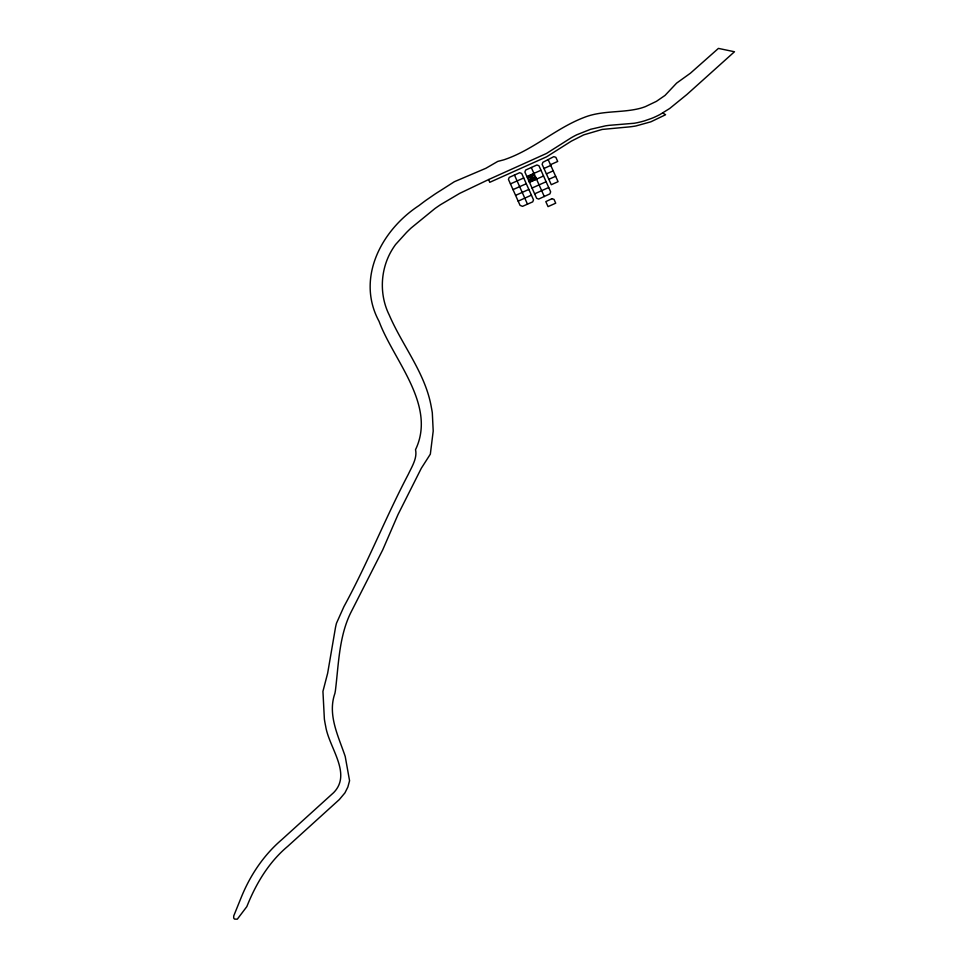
<?xml version="1.0" encoding="UTF-8"?>
<svg xmlns="http://www.w3.org/2000/svg" width="968" height="968" viewBox="0 0 968 968"><rect width="100%" height="100%" fill="white"/><g stroke="black" fill="none" stroke-linecap="round" stroke-linejoin="round"><path stroke-width="1.45" d="M662.729 113.014L665.597 114.732L650.871 121.811L635.964 125.949A88.947 88.947 0 0 1 627.191 127.098L602.217 129.434L583.728 134.867L571.314 141.171L546.678 156.768L489.735 182.311L488.707 179.516L546.436 153.488L571.108 137.843A88.076 88.076 0 0 1 576.867 134.746L590.637 129.288L605.496 125.852A97.502 97.502 0 0 1 609.392 125.32L634.137 123.263A84.022 84.022 0 0 0 637.573 122.621L640.126 122.028A84.579 84.579 0 0 0 644.749 120.782L651.343 118.483A69.151 69.151 0 0 0 655.36 116.789L656.546 116.233A97.78 97.78 0 0 0 660.055 114.478L669.675 108.501L686.929 94.477L734.47 51.752L718.425 48.4L690.438 73.193L676.608 83.127L665.016 95.433L656.401 101.362L645.39 106.625A71.257 71.257 0 0 1 640.417 108.271C622.013 113.123 602.253 110.231 584.249 117.394C555.729 128.212 532.969 150.221 503.711 159.865L497.758 161.414L485.888 168.287L454.379 181.706L440.476 190.599A197.738 197.738 0 0 0 434.959 194.108L425.993 200.291A267.882 267.882 0 0 0 419.023 205.543C381.404 230.069 355.74 278.385 379.069 321.364C393.504 360.459 436.822 405.168 415.526 449.684C417.462 458.179 411.739 466.903 408.314 474.284C385.47 517.698 367.525 563.436 343.967 606.525L336.477 623.235A73.423 73.423 0 0 0 335.46 627.688L327.656 673.208L322.937 691.382L324.377 719.127A119.233 119.233 0 0 0 325.659 726.206C328.987 747.78 352.219 773.759 333.609 792.671L281.845 839.595C263.562 855.192 249.962 875.616 241.056 897.844L233.724 915.958L233.699 917.894A2.771 2.771 0 0 0 234.558 919.092L237.305 919.189L246.84 906.592C255.879 883.869 268.765 862.185 287.714 846.359L339.344 799.544L344.935 792.877L347.863 787.02L349.569 780.74L345.225 756.504C338.546 736.503 327.281 714.904 334.916 693.378L335.388 690.753C338.594 664.943 338.933 637.15 350.476 613.276L382.687 549.945L398.005 514.577L421.31 468.27L430.336 454.161L433.204 431.05L432.309 412.791A122.464 122.464 0 0 0 431.329 407.213C425.509 373.406 402.627 346.096 389.257 315.048C378.911 294.308 380.279 268.426 392.645 248.861A77.5 77.5 0 0 1 395.573 244.529L406.415 232.574A153.561 153.561 0 0 1 411.097 228.024L435.068 208.447A303.286 303.286 0 0 1 440.464 204.732L459.691 193.37L488.707 179.516M548.275 159.865L558.064 181.669L551.276 184.719L542.128 164.342L542.891 162.297L553.793 156.659L555.862 157.324L557.701 161.462L550.477 164.705M543.992 168.48L550.792 165.407M531.42 195.149L518.17 201.138L520.058 205.361L522.514 206.353L532.727 201.852L533.513 199.832L521.704 173.478L519.671 172.703L509.228 177.398L508.442 179.419L518.17 201.138M534.651 193.83L548.699 187.502L538.958 165.758L536.925 164.983L525.66 170.029L524.886 172.062L536.647 198.307L538.68 199.081L549.909 193.878L550.647 191.833L548.699 187.502M546.412 173.889L553.224 170.84M548.856 179.322L555.656 176.261M528.855 189.425L515.593 195.379M527.427 177.725L534.457 174.579M527.729 177.858L533.586 175.244L535.437 179.382L529.581 181.996M530.476 179.213L532.461 178.33L533.441 180.508M535.619 177.156L528.576 180.302L529.472 182.286L543.544 175.994M546.121 181.742L532.049 188.034M526.894 176.527L540.967 170.259M510.451 183.896L523.724 177.979M526.302 183.726L513.004 189.619M527.475 204.127L514.456 175.051M544.318 196.564L531.287 167.5M534.384 174.615L534.021 173.816L529.254 175.946L529.617 176.745M535.534 177.192L536.429 179.177M534.542 177.64L535.425 179.624M533.549 178.076L534.433 180.072M531.638 174.881L532.001 175.68M533.695 180.157L532.194 176.781L529.798 177.846L531.456 181.403M529.581 179.854L530.464 181.839M551.954 198.694L545.807 201.622L548.045 206.62L555.717 203.183L554.023 199.396L551.954 198.694"/></g></svg>
